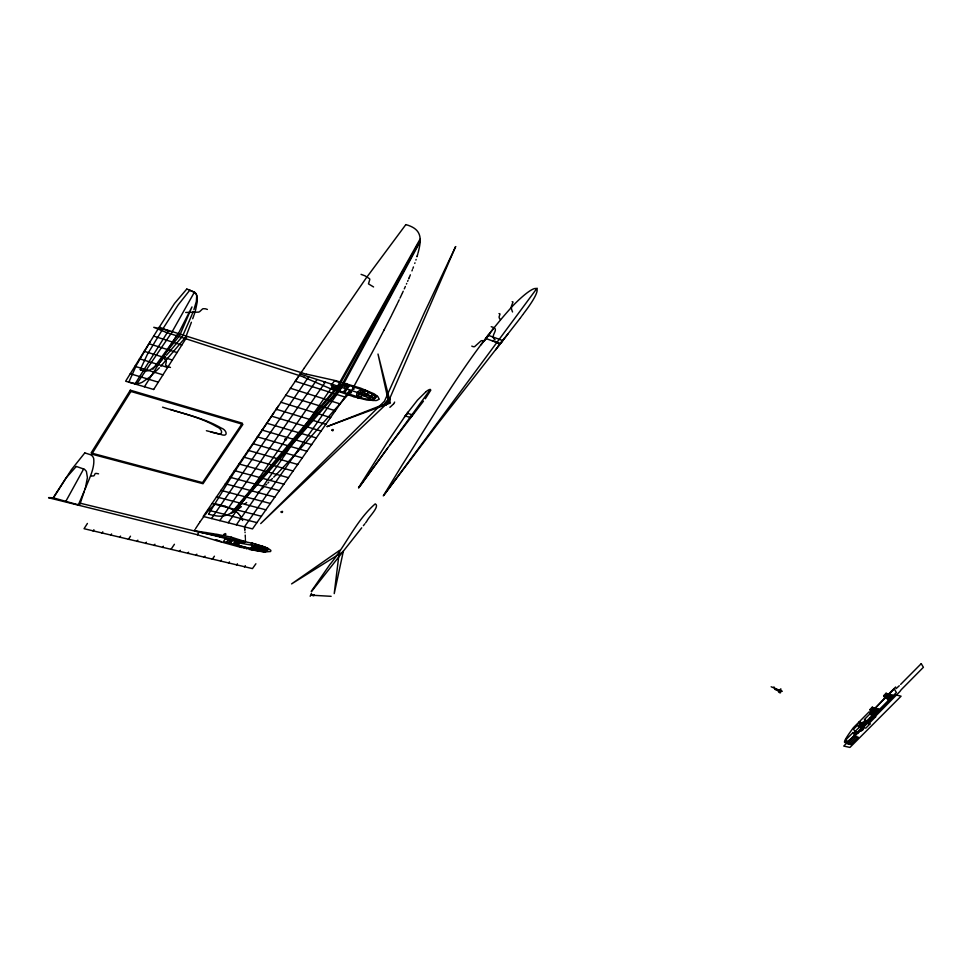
<?xml version="1.0" encoding="UTF-8"?>
<svg xmlns="http://www.w3.org/2000/svg" width="972" height="972" viewBox="0 0 972 972"><rect width="100%" height="100%" fill="white"/><g stroke="black" fill="none" stroke-linecap="round" stroke-linejoin="round"><path stroke-width="1.46" d="M430.851 390.064L425.299 398.787M778.779 691.25L779.933 692.076L778.876 691.08M861.119 724.225C863.027 725.136 859.588 724.334 860.159 721.929M873.767 714.25L872.88 713.424M872.722 713.582L873.646 714.456M386.2 404.874C381.34 407.9 391.704 395.069 389.918 399.905A7.169 5.212 -19.6 0 0 386.2 404.559L386.236 404.559M339.374 551.112L334.222 593.6L343.408 550.942M379.056 398.921L377.877 396.612L374.135 393.83L360.539 388.12L335.632 380.647L306.52 374.147M418.033 253.024C421.824 238.699 422.176 229.173 405.907 224.605M417.766 254.032L417.122 256.256M779.277 689.962L780.978 689.027L779.945 690.12M195.506 310.347L197.28 301.66L196.757 295.597A9.999 7.788 -10.3 0 0 196.308 294.565L196.502 294.856A8.918 6.95 -10.3 0 1 196.721 295.743L196.356 301.454L193.89 309.691M85.645 486.79L87.419 477.568L86.435 471.639A9.113 6.403 -8.4 0 0 85.864 470.74L85.014 469.828A9.149 6.427 -8.4 0 0 84.175 469.172L76.363 466.463M195.238 311.259L194.169 314.6M85.487 487.324L85.026 488.831M417.17 256.098L416.964 256.742M84.309 491.127L79.874 504.407M416.125 259.403L415.907 260.083M414.752 263.436L414.971 262.805M193.817 315.596L192.699 318.731M128.875 381.996L136.663 364.731L150.113 341.816M140.247 369.615L147.355 354.416L162.3 329.8M191.399 322.254L185.761 337.041M413.465 266.935L412.893 268.454M193.161 311.635L192.286 313.822M411.946 270.896L412.407 269.718M384.535 403.696L388.946 398.666A3.426 2.491 -19.5 0 1 389.395 398.484A3.317 2.418 -19.5 0 1 389.966 398.326M394.656 402.08L393.769 403.659M410.366 274.821L409.163 277.749M191.885 314.794L189.443 320.541M408.981 278.174L408.714 278.818M78.696 504.091L85.159 489.013C88.756 479.548 94.831 468.565 93.713 458.711A10.971 7.764 -8.3 0 0 93.373 457.678L92.972 456.913A8.541 6.051 -8.4 0 0 91.793 455.552L91.562 455.382A7.484 5.31 -8.4 0 0 90.457 454.702L84.88 452.928M408.021 280.434L407.645 281.309M179.808 335.219L191.982 306.921L177.864 334.587M189.2 321.1L182.529 336.215L171.169 349.75M406.442 284.079L406.733 283.399M310.165 596.273L311.49 593.26M405.385 286.448L404.291 288.878M861.629 729.231L862.504 728.587L861.192 725.914L857.656 725.1L853.598 729.17L854.935 731.612L858.47 732.414L857.887 733.01M403.222 291.223L402.287 293.252M401.946 293.981L399.978 298.161M399.213 299.777L397.742 302.827M863.683 722.803L864.072 724.262A2.005 1.494 -78.6 0 1 863.999 725.148L863.282 724.978A2.005 1.494 -78.6 0 0 863.367 724.104L863.525 722.779L862.103 723.119A1.47 1.094 -78.6 0 0 860.439 724.176C858.337 724.723 859.916 719.207 859.309 722.779M397.378 303.604L391.437 315.608M871.143 714.408L873.731 710.07M391.023 316.447L388.241 321.914M387.804 322.777L384.122 329.897M384.28 329.593L381.789 334.368M381.474 334.976L376.699 344.052M862.735 723.047L863.501 722.755M863.245 729.073A2.6 1.349 -27.9 0 1 861.581 730.677A2.005 1.494 -78.8 0 1 860.913 730.482L861.459 730.069A1.47 1.094 -78.8 0 0 862.711 727.518M376.529 344.367L351.767 390.392M244.458 526.86L341.682 387.5L419.989 241.919L419.989 239.258L337.649 386.054M66.011 501.017L83.665 468.941M194.303 292.341L171.607 332.728L136.894 383.673A8.055 6.002 -9.1 0 1 135.12 383.612L129.41 382.227M208.555 514.127L233.936 472.744L274.359 412.031M158.436 328.439L125.631 381.218L153.649 389.468M158.558 328.293L174.523 303.458L186.745 289.073M53.411 497.883L71.406 469.707L84.758 452.964M162.324 329.715L178.18 304.904L189.71 290.3M358.534 487.725L386.601 443.317L406.162 414.619M134.999 384.001L167.962 331.513M144.415 386.807L177.305 334.514M153.649 389.541L186.588 337.503M864.193 723.824L862.844 723.253L862.614 724.128A1.47 1.094 -78.6 0 1 861.386 725.902A1.47 1.094 -78.6 0 1 860.439 724.176L860.329 724.091A2.005 1.494 -78.6 0 0 861.763 726.509L862.468 726.679L861.374 727.785L865.845 728.077L869.904 723.994L868.555 721.564M87.407 523.458L84.054 528.707L252.465 568.596L255.903 563.76M378.91 399.346L376.844 400.391A8.76 6.427 -19 0 1 375.897 400.549L366.991 400.051L354.16 396.831M93.081 531.052L93.919 529.752M101.939 533.154L102.777 531.854M110.735 535.232L111.573 533.944M119.702 537.358L120.54 536.07M195.554 528.634L196.15 527.735M196.514 527.176L198.555 524.054M128.377 539.411L130.491 536.192M194.266 530.591L194.91 529.619M198.75 523.774L199.211 523.07M348.268 385.434L343.796 383.94M342.326 385.568L342.861 384.766L347.429 386.127L343.954 391.364L342.423 391.91L336.555 390.185L340.674 385.119L346.895 386.917M344.453 387.038L346.785 383.503M136.991 541.453L137.842 540.177M145.557 543.482L146.407 542.206M154.062 545.486L154.913 544.223M199.722 522.304L200.074 521.782M162.506 547.491L163.357 546.228M200.171 521.636L205.833 513.738M171.023 549.302L174.425 544.271M275.477 410.391L278.563 405.834M296.108 380.04L298.246 376.869M179.468 551.513L180.318 550.261M300.129 374.123L203.233 516.436L252.513 528.902L349.811 390.112M300.312 373.831L304.26 368.048M304.382 367.866L365.861 278.478L405.822 224.629M197.474 534.466L198.956 532.279M187.754 553.469L188.604 552.218M211.544 518.538L308.646 376.869M195.98 555.413L196.83 554.174M219.794 520.628L316.993 379.554M204.156 557.357L205.007 556.118M228.213 522.754L325.28 382.227M212.285 559.277L214.423 556.191M236.366 524.819L333.518 384.876M228.42 539.557L229.222 541.319L230.522 539.436M393.636 403.854L390.234 407.074A3.524 2.564 -19.5 0 1 389.821 407.244M311.247 591.377L329.885 564.525C345.923 545.316 356.141 520.47 375.228 503.873C380.307 506.254 368.534 517.116 366.845 521.174M220.571 561.245L221.422 560.018M235.151 541.222L235.941 542.971L237.253 541.1M228.59 563.14L229.441 561.913M236.56 565.024L237.411 563.809M250.63 548.463L252.805 545.377L239.865 543.069L238.213 545.426L250.011 548.67L250.63 548.463L238.201 545.438M358.413 396.819L360.017 397.329M369.287 399.419A37.787 28.067 -19.3 0 1 359.142 397.123L357.866 397.985L358.984 398.338L359.762 397.244M244.47 566.907L245.333 565.692M852.991 732.56L853.987 734.322L854.898 734.455L855.141 732.912L856.697 734.82L853.064 732.524L845.591 740.008C845.591 741.928 850.986 743.203 848.702 740.883M523.495 313.677C547.248 282.755 537.516 280.507 512.924 305.706C469.245 353.747 436.841 410.694 402.08 465.138L383.284 495.89L437.436 424.193L519.801 318.731M177.84 334.708L152.871 369.251L179.711 335.437M523.009 314.357L521.794 316.034M404.461 417.085L408.24 411.885M405.506 415.87L407.39 413.27L412.407 414.874L410.451 417.547L405.336 415.919M387.561 448.165L358.753 487.798L430.329 389.505M406.563 414.084L417.51 400.112L426.076 391.631M390.124 444.654L423.488 401.12M521.296 316.702L520.299 318.051M383.843 495.258L537.066 288.174M500.349 343.772L502.718 340.577L488.114 335.243L485.757 338.463L500.349 343.772L492.172 340.601M366.444 521.709L365.642 522.766M333.578 388.958L335.328 388.776L334.83 389.42M333.25 390.404L335.862 386.965M364.828 523.823L363.394 525.694M480.958 344.89L493.521 328.524M483.91 341.451L490.192 333.275M498.089 346.263L504.371 338.147M495.611 349.847L508.174 333.615M205.566 514.079L209.332 509.583M311.562 591.474L361.73 527.82M874.593 708.892L885.541 697.216M410.257 417.51L412.31 414.923M409.528 418.653L413.622 413.465M337.588 386.151L231.166 513.167L232.952 512.22M185.616 337.235L160.805 366.25M170.902 350.078L166.443 355.23M341.731 387.476L233.863 511.709C224.216 516.812 221.324 517.456 208.567 514.2M351.572 390.659L298.185 451.142M165.471 356.335L164.754 357.137M164.511 357.404L163.575 358.425M297.857 451.494L283.241 467.277M209.393 509.51L215.322 503.897M159.396 367.768L149.98 376.917L142.337 382.19A11.773 8.772 -9.1 0 1 140.879 382.822L139.992 383.114A9.696 7.229 -9.1 0 1 137.04 383.685L137.04 383.661M162.421 359.664L155.678 366.14L150.259 369.834A8.784 6.597 -9.3 0 1 149.287 370.259L148.279 370.599A6.986 5.249 -9.4 0 1 146.371 370.94L146.152 370.94A5.796 4.35 -9.4 0 1 145.436 370.94A6.026 4.52 -9.4 0 1 144.974 370.903L141.037 369.955M283.046 467.483L280.519 470.144M373.029 394.195L368.983 398.447L373.017 400.5L377.063 396.248L373.029 394.195L375.374 396.576A2.078 1.519 -18.9 0 1 375.301 397.305L375.022 397.84A16.123 11.846 -18.4 0 1 374.657 398.35L374.22 398.836A2.029 1.482 -18.9 0 1 373.418 399.31L369.263 399.504M279.948 470.74L275.805 475.041M275.708 475.138L273.703 477.191M272.439 478.479L270.483 480.46M872.273 707.191L873.05 708.6L874.958 709.062L872.564 711.468L870.657 711.006L869.879 709.609L872.273 707.191L875.772 708.697L878.433 708.685L879.223 710.082L874.703 714.42A10.328 7.788 -78.5 0 0 874.095 715.222L873.95 715.428A12.296 9.198 -77.9 0 1 873.318 716.291C867.024 725.537 827.087 762.911 853.367 727.724L869.235 711.735M886.087 693.255L886.889 694.652L888.785 695.126L886.379 697.568L884.471 697.094L883.669 695.685L886.087 693.255L889.599 694.773L892.235 694.798L893.037 696.195L890.619 698.625L889.672 698.382M870.657 711.006L873.05 708.6M884.471 697.094L886.889 694.652M887.558 695.174L895.662 687.01M874.326 708.977L885.978 697.252M888.189 695.016L894.119 689.051M875.602 716.826L871.726 715.902L865.76 721.892L869.648 722.803L875.602 716.826L874.241 714.384L870.365 713.46L864.412 719.462L866.38 723.18L869.904 723.994M877.254 709.791L877.752 710.666L875.359 713.071A1.543 0.656 44.6 0 1 875.007 713.983A1.543 0.656 44.6 0 1 873.354 712.585L872.856 711.711L875.772 708.697M889.599 694.773L886.658 697.811L887.169 698.698A1.555 0.644 44.4 0 0 888.821 700.095A1.555 0.644 44.4 0 0 889.173 699.184L891.591 696.766L891.081 695.879M860.621 724.748L860.038 725.343L860.973 724.833L862.31 727.263M900.631 684.409L921.079 663.827M865.031 720.738L865.627 720.143L862.674 722.718A2.005 1.494 -78.6 0 1 863.294 722.852L861.945 722.536A2.6 1.349 -28 0 0 860.256 724.104M875.007 710.654L875.298 709.803L874.618 709.949L875.529 711.601M888.809 696.754L889.125 695.903L888.432 696.037L889.344 697.702M873.354 712.585L875.748 710.18L875.092 709.135M887.169 698.698L889.587 696.256L889.076 695.381M854.935 731.612L858.981 727.542L863.464 727.834L862.371 728.939A2.005 1.494 -78.8 0 0 861.034 726.497L861.544 725.987M875.979 710.982L877.315 709.621L879.223 710.082M889.125 695.903L889.842 697.203L891.142 695.721L893.037 696.195M863.999 725.148L866.975 722.585L866.38 723.18M877.947 711.042L896.366 692.538L894.264 688.893M849.078 744.2L856.478 736.776M899.282 685.746L896.123 688.613M268.819 482.112L267.786 483.145M872.236 711.067L869.709 713.327M266.583 484.323L265.83 485.077M263.582 487.264L261.383 489.378M76.229 466.511L65.999 478.005L53.181 497.822L77.456 504.602M258.916 491.698L257.519 492.998M246.645 502.536L244.92 503.933M241.408 506.643L239.027 508.368M270.678 551.513L263.971 551.987L250.363 549.617M862.103 723.119L864.254 722.986M845.616 739.984L846.576 740.19M339.75 550.298L291.588 583.905L341.925 552.4M238.432 508.781L235.382 510.835L238.419 513.556M233.013 512.183L235.358 510.81L225.079 506.278M874.593 712.063L873.731 712.525L874.897 712.95M254.008 547.783C256.389 546.629 252.428 546.385 254.032 547.588C251.286 547.187 257.009 545.681 254.263 547.746M229.222 541.319L231.871 540.408M235.941 542.971L238.59 542.072M48.6 497.603L52.95 497.749M875.274 711.504L874.314 710.799M430.025 389.395L428.652 389.894A13.086 9.501 -21.2 0 0 426.113 391.655M90.675 476.086L91.611 476.037A13.632 9.635 -8.7 0 0 92.619 475.952C95.341 476.632 94.017 472.757 96.362 473.437A13.669 9.574 -9 0 1 97.698 473.668L98.549 473.838M862.614 724.128L864.072 724.262M244.312 542.74L237.727 541.598M312.571 595.253L331.136 596.322M185.725 312.474L198.604 312.121A5.079 3.937 -10.9 0 0 199.807 311.514L202.443 309.047A1.798 1.397 -11.2 0 1 203.136 308.719L205.238 308.768A15.042 11.591 -11.1 0 1 206.538 309.157L207.388 309.436M888.906 697.568L888.129 696.9M194.509 530.785L197.292 531.49M194.655 530.809L206.21 532.607M205.955 532.571L213.062 533.725M266.352 549.97L252.647 547.71L251.529 549.678L265.222 551.926L267.336 548.305L253.631 546.033L252.501 548.001L266.207 550.249M212.637 533.652L216.829 534.357M216.707 540.019L221.349 541.683M217.084 534.406L218.25 534.6M218.08 534.576L231.154 537.115M199.211 532.085L252.234 543.239M231.227 537.139L244.482 541.416A5.212 3.524 -14.3 0 1 245.138 541.939L238.845 540.578L245.053 541.854M249.986 549.532L248.856 549.277M857.741 732.997L860.852 730.47A2.005 1.494 -78.8 0 1 860.208 730.312M861.557 730.628L859.333 730.288M861.034 726.497L861.739 726.667A2.005 1.494 -78.8 0 1 863.075 729.097L862.371 728.939M867 722.39L865.42 720.082M198.361 531.733L213.743 535.438M247.155 548.888L246.208 548.658M777.479 690.181L775.364 689.683L773.931 686.9M780.079 690.8L782.181 691.299L775.024 689.002M874.8 711.48L873.172 712.367L874.29 712.318M80.299 503.241L199.09 532.097M236.633 541.343L236.014 541.185M244.701 548.293L243 547.88M215.48 503.824L225.297 506.339M48.636 497.773L197.304 534.722M213.986 535.487L216.477 536.119M241.664 547.552L240.339 547.212M216.549 536.143L219.429 536.872M207.656 510.008L256.96 522.632M239.963 547.115L216.756 540.699M219.672 536.933L229.55 539.533M212.09 503.508L261.419 516.278M232.709 540.347L230.814 539.861M262.683 546.276L251.541 543.105L251.371 544.563C256.997 549.727 266.109 545.328 270.957 550.529M216.428 496.874L266 509.863M252.416 543.287L255.004 543.98M220.863 490.338L270.471 503.496M206.392 430.718L214.472 432.747A73.969 55.21 -13.6 0 0 216.173 433.099C224.155 436.319 222.515 428.652 216.586 426.672C202.358 418.215 186.004 414.4 170.367 409.455M210.973 432.03L219.016 434.047A73.957 55.161 -13.8 0 0 220.717 434.399C228.651 437.607 227.059 429.976 221.142 427.996C203.099 417.547 182.238 413.513 162.579 407.159M225.322 483.777L274.955 497.093M229.805 477.191L279.462 490.666M255.186 544.028L267.92 548.33L264.712 546.981M234.301 470.57L283.982 484.202M238.833 463.923L288.538 477.714M243.498 457.059L293.228 471.031M248.067 450.34L297.821 464.482M252.647 443.597L302.426 457.897M483.704 340.965L482.124 340.637A2.308 1.713 -23.7 0 0 481.055 340.844L474.713 346.567A2.09 1.555 -23.3 0 1 473.789 346.737L472.696 346.518A9.003 6.683 -23.5 0 1 472.319 346.348L471.785 346.105M257.264 436.817L307.067 451.287M261.893 430.001L311.72 444.641M266.547 423.148L316.398 437.971M216.379 540.59L197.377 534.782M130.236 373.734L158.278 382.154M271.577 416.162L321.222 431.094M140.867 369.907L140.284 369.737M134.792 366.274L162.968 374.84M276.048 409.176L325.948 424.351M353.772 396.71L330.128 388.569L304.309 377.415M170.477 367.452L169.262 367.076A18.14 13.717 -10.5 0 1 167.415 366.42L165.884 365.375A2.138 1.604 -10.2 0 1 165.641 364.804L166.224 361.985A3.39 2.552 -10 0 0 166.188 361.353L165.75 360.405A10.303 7.74 -9.8 0 0 164.742 359.312L164.159 358.777M139.458 358.765L167.658 367.44M280.774 402.226L330.699 417.583M144.111 351.269L172.336 360.041M285.525 395.252L335.462 410.779M148.825 343.675L177.062 352.557M290.3 388.229L340.261 403.951M491.2 326.701L492.537 327.127A20.485 15.188 -23.7 0 1 493.606 327.503C499.219 329.982 489.22 336.093 495.137 339.872M306.326 374.256L167.634 330.14L153.758 327.309L166.358 332.436M153.564 336.057L181.825 345.048M295.087 381.182L345.072 397.086M360.879 397.317L361.572 397.548M169.638 331.355L159.372 327.09M300.032 373.989L375.35 398.241M166.479 332.473L304.321 377.185M512.159 301.697L512.451 301.794A3.487 2.624 -25.4 0 1 513.034 302.037L511.612 305.609A5.419 4.058 -25.6 0 0 511.308 306.775L511.527 308.987A27.848 20.837 -26.5 0 0 512.037 310.615L512.536 311.963M262.841 546.325L264.566 546.932M186.879 289.036L194.254 292.037A6.026 4.702 -10.4 0 1 195.129 292.681L195.19 292.742A6.998 5.468 -10.4 0 1 196.162 294.018L195.591 293.495A9.331 7.278 -10.3 0 0 194.655 292.523L189.844 290.264M361.062 274.359L363.783 275.368A53.132 40.921 -17.6 0 1 365.205 275.939L369.591 278.77A2.479 1.932 -19.3 0 1 369.749 279.657L368.485 283.873L373.576 286.959M499.001 313.567L499.316 313.689A5.407 4.058 -24.6 0 1 500.033 314.017L499.171 316.641A2.053 1.531 -24.8 0 0 499.073 317.127L499.401 318.245A11.713 8.772 -25.2 0 0 500.033 319.12L500.446 319.63M771.173 686.779L778.426 689.816M869.879 709.609L873.391 711.103M883.669 695.685L887.181 697.216M888.031 698.394L888.797 699.281M859.977 721.734L860.026 721.771M358.522 396.843C353.261 394.425 360.515 387.792 364.221 390.537A37.969 27.544 -17.8 0 1 372.92 394.316M862.553 729.474L863.379 728.915L862.662 727.615M238.444 513.568L240.631 516.484M240.509 516.29L242.648 520.53M860.196 724.662L861.034 723.812M921.237 663.657L923.4 667.302L901.287 689.646A10.425 7.97 -77.3 0 0 900.655 690.46L900.509 690.667A12.417 9.404 -76.7 0 1 899.865 691.542L875.857 715.866L872.078 718.673L870.353 717.931M875.298 709.803L875.918 710.921M870.365 713.46L871.726 715.902M857.656 725.1L858.981 727.542M779.994 690.971L780.467 691.882A1.616 0.729 43.6 0 1 779.981 692.817A1.616 0.729 43.6 0 1 778.256 691.359L777.782 690.436M244.543 527.869L244.652 528.586M244.762 529.509L244.677 528.768M244.774 529.57L244.871 530.384M245.017 532.012L245.078 532.668M245.272 536.022L245.223 535.086M245.333 537.504L245.309 536.799M245.406 539.363L245.381 538.707M245.479 541.477L245.442 540.335M877.752 710.666A1.555 0.644 44.5 0 1 877.4 711.577A1.555 0.644 44.5 0 1 875.748 710.18M215.456 539.897A2.807 1.908 -13.5 0 1 216.744 539.982M79.364 504.93A3.669 2.539 -8.8 0 1 77.675 504.419M891.591 696.766A1.555 0.632 44.4 0 1 891.239 697.665A1.555 0.632 44.4 0 1 889.587 696.256M861.897 726.631A2.6 1.349 -27.9 0 1 861.557 727.202M862.468 726.679A2.005 1.494 -78.6 0 1 861.058 724.59M861.945 722.536A2.005 1.494 -78.6 0 1 862.589 722.682M861.593 726.546A2.6 1.349 -28 0 1 863.258 724.93M223.888 534.515C226.051 537.224 226.95 531.514 223.9 534.442M891.227 696.96L889.963 695.928L891.227 696.96M323.919 381.96L325.231 381.887L323.931 381.911M284.832 439.368C286.619 441.896 287.433 436.659 284.832 439.368M281.102 511.989C282.597 514.03 283.472 509.753 281.127 511.928M876.1 709.912L877.364 710.982L876.124 709.839M331.792 430.207C333.372 432.406 334.198 427.729 331.792 430.207M455.613 246.621L388.047 402.408L260.703 523.592L384.438 401.242L424.436 312.571L455.613 246.621M314.175 594.84L313.749 595.8L311.392 595.168L314.175 594.84M419.831 240.995L340.674 387.087L232.83 512.123L338.645 386.431L419.831 240.995M352.617 388.508L353.93 388.934L352.617 388.508M130.321 390.197L91.101 452.964L202.516 482.622L242.417 423.209L130.321 390.197M130.916 391.461L91.769 454.155L203.014 483.728L242.903 424.375L130.916 391.461M345.327 384.572L344.89 385.24L346.19 385.629L346.64 384.961L345.327 384.572M225.358 538.767L223.475 541.489L236.913 544.794L238.796 542.084L225.358 538.767M232.089 540.42L230.194 543.141L232.114 540.444M349.531 385.617L344.61 392.652L357.089 396.637L362.021 389.651L349.531 385.617M351.427 392.53L349.835 392.518L351.427 392.53M359.3 394.413L357.745 396.612L360.697 397.56L362.24 395.361L359.3 394.413M253.4 545.79L252.015 547.746L254.992 548.475L256.365 546.531L253.4 545.79M331.999 388.399L336.397 390.015L331.999 388.399M334.562 380.757L331.075 385.362L337.272 388.326L332.849 386.735L332.266 387.524L336.664 389.14L340.565 384.013L340.236 382.847L334.562 380.757M364.937 390.064L360.879 394.353L364.95 396.418L369.008 392.141L364.937 390.064M364.403 389.954L360.576 393.879L372.227 400.014L376.03 396.126L364.403 389.954M861.957 722.682L861.666 723.52L862.844 722.889L861.957 722.682M894.933 694.64L843.745 746.071L849.941 747.419L901.093 696.195L894.933 694.64M854.704 736.387L847.317 743.811L850.852 744.576L858.24 737.177L854.704 736.387M388.727 402.517L326.896 426.647L390.38 403.052L377.999 354.039L388.727 402.517M861.581 727.846L860.001 725.525L861.581 727.846M374.135 398.07L362.495 391.91L374.123 398.083M228.335 542.801A2.151 1.458 -14 0 0 231.324 540.918A2.151 1.458 -14 0 0 227.983 540.286A2.151 1.458 -14 0 0 228.335 542.801M235.054 544.442A2.151 1.458 -14.2 0 0 238.043 542.57A2.151 1.458 -14.2 0 0 234.714 541.939A2.151 1.458 -14.2 0 0 235.054 544.442M264.481 551.646A2.539 1.713 -15.1 0 0 267.871 549.289A2.539 1.713 -15.1 0 0 263.874 548.73A2.539 1.713 -15.1 0 0 264.481 551.646M260.071 550.565A2.539 1.713 -15 0 0 263.473 548.208A2.539 1.713 -15 0 0 259.451 547.649A2.539 1.713 -15 0 0 260.071 550.565M255.709 549.496A2.552 1.725 -14.9 0 0 259.111 547.139A2.552 1.725 -14.9 0 0 255.089 546.568A2.552 1.725 -14.9 0 0 255.709 549.496"/></g></svg>
